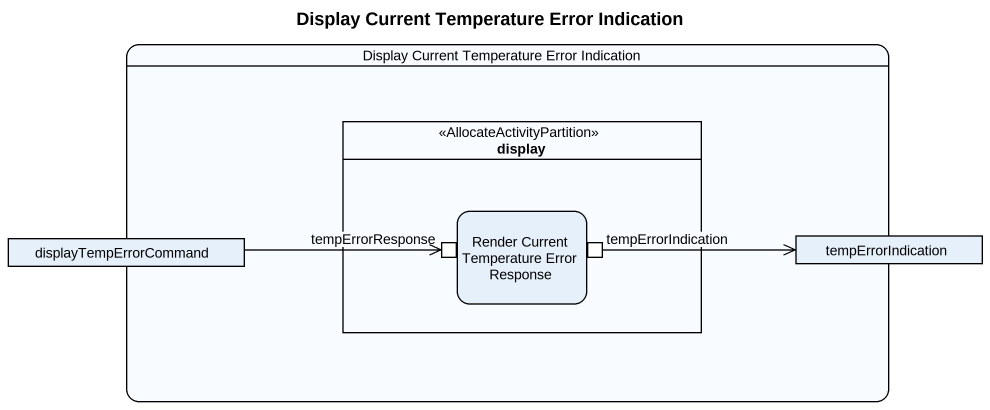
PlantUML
@startuml
title Display Current Temperature Error Indication
hide empty description
state "Display Current Temperature Error Indication" as Display_Current_Temperature {
  state display <<AllocateActivityPartition>> {
    state "Render Current Temperature Error Response" as Render_Current_Temperature {
      state tempErrorResponse <<inputPin>>
      state tempErrorIndication <<outputPin>>
    }
  }
  state displayTempErrorCommand <<object>>
  state "tempErrorIndication" as tempErrorIndication_2 <<object>>
}
displayTempErrorCommand -right-> tempErrorResponse
tempErrorIndication -right-> tempErrorIndication_2
@enduml
